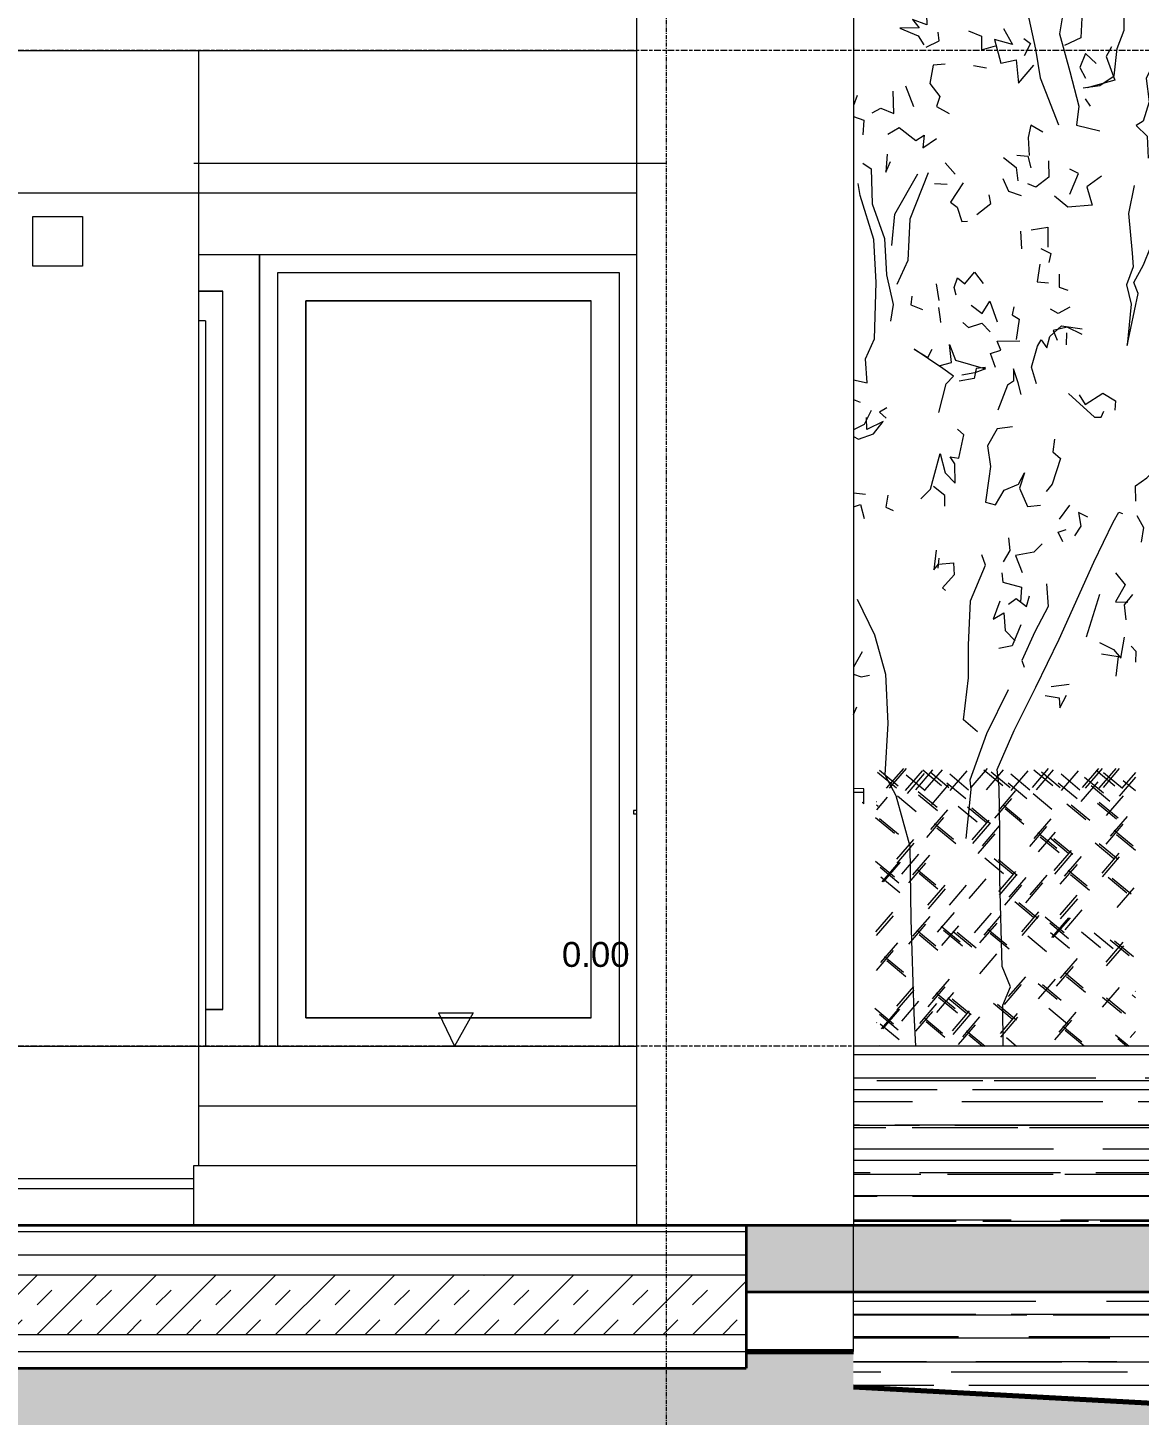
# Model space of a CAD drawing. Header units: millimetres. Extents: x 66 to 27871, y -4540 to 11619.
# Drawn here: x 18332 to 21682, y -1112 to 3068 of the extents above; entities that cross this region are included whole.
import ezdxf

# ---------------------------------------------------------------- set-up
doc = ezdxf.new("R2010")
doc.units = ezdxf.units.MM
for name, pattern in [('Center', [40, 10, -5, 20, -5]), ('Dash', [6, 3, -3]), ('Grid Line', [22.225, 12.7, -3.175, 3.175, -3.175])]:
    doc.linetypes.add(name, pattern=pattern)
for name, color, linetype, lineweight in [('A-AREA', 32, 'Dash', 9), ('A-DETL-THIN', 151, 'Continuous', 9), ('A-DOOR', 31, 'Continuous', 9), ('A-DOOR-FRAM', 31, 'Continuous', 18), ('A-FLOR', 192, 'Continuous', 9), ('A-FLOR-LEVL', 51, 'Continuous', 9), ('A-FLOR-MCUT', 51, 'Continuous', 9), ('A-FLOR-PATT', 8, 'Continuous', 35), ('A-GENM', 13, 'Continuous', 9), ('A-GLAZ', 151, 'Continuous', 9), ('A-WALL', 113, 'Continuous', 9), ('A-WALL-PATT', 111, 'Continuous', 35), ('C-BLDG-PADS', 91, 'Continuous', 9), ('C-TOPO', 7, 'Continuous', 9), ('G-ANNO-DIMS', 111, 'Continuous', 9), ('G-IMPT', 8, 'Continuous', 9), ('S-GRID', 1, 'Continuous', 9), ('S-STRS', 31, 'Continuous', 9)]:
    doc.layers.add(name, color=color, linetype=linetype, lineweight=lineweight)
doc.styles.add('Arial_2', font='arial.ttf', dxfattribs={"height": 75})

# ---------------------------------------------------------------- blocks, each defined once
blk = doc.blocks.new('TREE 7M - Baum_29a_dwg-394111-Coupe AA')
at = {"layer": 'G-IMPT'}
for p, q in [((21181.8, 2954.5), (21221.6, 2947.9)), ((20976.8, 2893.3), (21001.6, 2831)), ((20832, 2863.9), (20820.4, 2833.6)), ((21519, 2854.2), (21533.9, 2831.7)), ((21096.8, 2661.5), (21126.5, 2627.1)), ((21064.8, 2599.2), (21103.2, 2596.6)), ((21323.5, 2455.1), (21327, 2402.1)), ((21069.8, 2297.1), (21077.3, 2246.8)), ((21462.5, 2113.4), (21463.3, 2149.2)), ((20820.4, 1947.9), (20840.6, 1940.4)), ((20857, 1662.2), (20820.4, 1666.2)), ((21471.8, 1629.8), (21440.8, 1587.4)), ((21078.2, 1470.3), (21074.7, 1439.9)), ((21562.1, 1361), (21522, 1232.4)), ((20846.4, 1187.8), (20820.4, 1141.8)), ((21470.2, 1089.2), (21416.1, 1082.5)), ((20820.4, 998.7), (20830.6, 1022.2))]:
    blk.add_line(p, q, dxfattribs=at)
at = {"layer": 'G-IMPT', "flags": 128}
for points in [[(21400.4, 3319.1), (21399.1, 3235.6), (21433.7, 3140.3), (21450.2, 3104.5), (21441.8, 3050.2), (21472.7, 2936.3), (21499.6, 2831.6), (21492.6, 2774.6), (21562.9, 2757.5)], [(21739.9, 3315.5), (21753.6, 3286.4), (21738.7, 3228.1), (21741.1, 3161.8), (21757.1, 3075.7), (21734.2, 3024), (21747.6, 3008.2), (21702.9, 2915.3), (21712, 2845.1), (21693.2, 2786.8), (21672.3, 2773.5), (21705.8, 2741.8), (21708.2, 2675.5)], [(21513.2, 2887.3), (21563.3, 2894), (21606.4, 2923.2), (21615.6, 3005.3), (21635.8, 3061), (21636.1, 3124.6), (21647.4, 3159.1), (21645, 3225.3), (21609, 3243.8)], [(21268.7, 3211.6), (21304.5, 3205), (21331.7, 3160), (21348.6, 3096.4), (21368.6, 3003.7), (21383.2, 2917.6), (21438.4, 2775.9)], [(21473.3, 3144.3), (21481.7, 3116.5), (21530.7, 3108.6), (21508.4, 3098), (21505.4, 3038.3), (21456.9, 3014.4)], [(21040.6, 3108), (21041.1, 3077.5), (20998.6, 3093.4), (21018.8, 3068.2), (20960.7, 3066.8), (21015.2, 3044.4), (21032.9, 3016.6)], [(21039.6, 3009.9), (21078.9, 3028.5), (21075.8, 3055)], [(21166.9, 3059.1), (21206.8, 3043.3), (21206.1, 3002.2), (21248.2, 3014.2)], [(21272.5, 3065.9), (21299.7, 3018.2), (21245.3, 3032.7), (21264.9, 2961.2), (21311, 2971.8), (21317.4, 2901.6), (21364.1, 2956)], [(21333.7, 3035.5), (21353.8, 3020.9), (21334.6, 2983.8)], [(21598.3, 3010.6), (21581.6, 2981.5), (21607.9, 2909.9), (21525.1, 2887.3)], [(20820.4, 3008), (20821.7, 3007), (20820.4, 3004.7)], [(21551.6, 2960.2), (21519.4, 2990.7), (21502.9, 2948.2), (21519.3, 2916.5)], [(21097.2, 2958.3), (21060.3, 2955.6), (21050.6, 2900), (21080.3, 2861.6), (21070.3, 2831.1), (21108.9, 2810)], [(20876.4, 2812.3), (20902.6, 2825.6), (20942.5, 2809.8), (20940, 2877.3)], [(20820.4, 2800.5), (20851.7, 2789.8), (20848.4, 2746)], [(20923.7, 2747.5), (20957.7, 2767.4), (21008.5, 2729), (21033.4, 2744.9), (21030, 2706.5), (21070.5, 2734.4)], [(21391.2, 2753.3), (21355.2, 2774.5), (21346.6, 2737.4), (21350.1, 2683)], [(20922, 2687.8), (20917.7, 2633.5), (20931.7, 2665.3)], [(21272.3, 2677.7), (21311.1, 2647.2), (21315.7, 2607.5)], [(21313.1, 2684.3), (21346.2, 2681.7), (21354.7, 2646)], [(20848.5, 2659.9), (20873.9, 2642.7), (20877, 2538.1), (20914.3, 2433.4), (20920.1, 2323.5), (20940.1, 2234.7), (20931.7, 2184.3)], [(21408.5, 2667.2), (21409.3, 2618.2), (21370.2, 2587.7), (21346.2, 2598.2)], [(21472.2, 2566.6), (21499, 2628.9), (21472.3, 2642.1)], [(20820.4, 2007.4), (20862.1, 1998.8), (20856.9, 2070.3), (20883.7, 2131.3), (20888.8, 2300.9), (20881.4, 2430.7), (20840.9, 2563.2), (20835, 2599)], [(20935.8, 2412.2), (20944.8, 2506.3), (21014.2, 2628.3)], [(21045.8, 2631), (20990, 2491.8), (20984.1, 2367.3), (20951, 2294.3)], [(21150.7, 2600.7), (21113.3, 2542.3), (21133.4, 2527.8), (21147.3, 2484.1), (21164.5, 2485.4)], [(21270.7, 2614.1), (21287.2, 2575.6), (21325.7, 2562.4)], [(21567.8, 2621), (21523.4, 2589.2), (21540.2, 2533.6), (21466.3, 2528.2), (21426.1, 2561.2)], [(21666, 2593.3), (21648.9, 2508.5), (21660.1, 2389.3), (21663.4, 2348.2), (21643.2, 2293.9), (21657.3, 2235.6), (21644.9, 2111), (21678, 2267.4), (21665.5, 2300.5), (21695, 2353.5), (21736.9, 2458.3)], [(21191.9, 2505.3), (21234.9, 2538.5), (21229.2, 2565)], [(21356.4, 2459.1), (21406.5, 2467.1), (21406.2, 2407.5)], [(21385.1, 2403.5), (21415.7, 2387.7), (21409.6, 2361.1)], [(21381.9, 2355.8), (21373.6, 2302.8), (21407.9, 2300.2)], [(21129.8, 2262.8), (21124.2, 2285.3), (21134.3, 2314.4), (21155.7, 2297.2), (21185.5, 2331.7), (21211.2, 2297.3)], [(21440.5, 2325.4), (21439.9, 2287), (21466.4, 2277.7)], [(20996.5, 2259.9), (20992.9, 2233.4), (21028.8, 2218.9)], [(21076.3, 2225.6), (21082.2, 2189.8), (21082.3, 2180.5)], [(21175.2, 2232.3), (21208.7, 2207.2), (21231.9, 2244.3), (21254, 2182.1)], [(21303.5, 2227.2), (21298.6, 2203.3), (21319.9, 2190.1), (21310.4, 2129.1)], [(21472.6, 2226.1), (21437.2, 2207.5), (21414.5, 2220.7)], [(21149.7, 2180.6), (21167.1, 2164.8), (21207.8, 2178.1), (21232.1, 2151.6)], [(21372, 1995.4), (21356.7, 2045.7), (21375.4, 2109.4), (21385.7, 2127.9), (21403.2, 2104.1), (21411.9, 2138.5), (21447.1, 2170.4), (21509.3, 2161.2)], [(21509.6, 2144), (21464.3, 2166.4), (21422.2, 2155.8), (21434.6, 2126.6)], [(21077.5, 1908.9), (21099.9, 1995.1), (21122, 2018.9), (21089.9, 2041.4), (21003.1, 2099.6), (21044.4, 2074.5), (21057.2, 2099.7)], [(21081.8, 2050.7), (21116, 2060), (21109.8, 2114.3), (21127.8, 2066.7), (21218, 2040.3), (21186.5, 2028.3), (21147, 2021.6)], [(21248.4, 2044.3), (21233.1, 2086.7), (21264.7, 2097.3), (21253.7, 2123.8), (21322.3, 2125.2)], [(21218, 2044.2), (21190.3, 2041.6), (21184.2, 2011.1), (21139.4, 2003.1)], [(21326.3, 1963.5), (21316.5, 1998), (21302.6, 2040.4), (21303.2, 2003.3), (21284.9, 1991.3), (21255.8, 1915.8)], [(21468.9, 1966.4), (21546.7, 1894.9), (21566.5, 1894.9), (21575.5, 1913.5)], [(21500.7, 1962.4), (21518.3, 1933.3), (21571.9, 1967.8), (21610.6, 1944), (21608.5, 1916.2)], [(20921.4, 1923.3), (20899.2, 1910), (20919.3, 1891.5)], [(20874, 1915.3), (20852.3, 1872.9), (20820.4, 1856.7)], [(20820.4, 1836.5), (20835.8, 1829.1), (20880.5, 1845.1), (20910.2, 1882.2), (20860.4, 1858.3), (20859.8, 1894.1)], [(21023.7, 1649.2), (21052.3, 1678.3), (21062.2, 1715.5), (21082.2, 1785.7), (21096.4, 1727.4), (21127.3, 1695.7), (21126.3, 1754), (21111.5, 1775.1), (21137.9, 1771.2), (21152.6, 1841.4), (21133.9, 1858.6)], [(21300.2, 1865.5), (21254, 1860.1), (21224.5, 1808.4), (21233.5, 1746.1), (21228.8, 1710.4), (21218.1, 1638.8), (21248.6, 1630.9), (21274.3, 1674.6), (21317.6, 1693.2), (21335.5, 1727.7), (21320.4, 1681.3), (21345.1, 1625.7), (21384.6, 1629.7)], [(21426.3, 1828.5), (21421.6, 1790.1), (21444.4, 1770.2), (21419.3, 1693.4), (21401.1, 1670.8)], [(21671.1, 1642), (21670.3, 1688.4), (21704.3, 1712.3), (21727.7, 1736.1)], [(21095.4, 1626.7), (21096.2, 1658.5), (21061.4, 1686.3)], [(20820.4, 1624.5), (20841.7, 1631.7), (20853, 1589.3)], [(20924.5, 1659.6), (20918.4, 1623.9), (20939.8, 1613.3)], [(21272, 0), (21270.8, 123.1), (21293.6, 178.7), (21268.9, 239.7), (21262, 501.4), (21262, 646.8), (21260, 780.2), (21253.8, 833.2), (21304.7, 951.2), (21369.9, 1081.1), (21440.2, 1225.7), (21544.7, 1457.7), (21603.5, 1578.3), (21620.1, 1608.8), (21630.8, 1604.8)], [(21526.6, 1594.1), (21498.6, 1607.3), (21505.9, 1566.3), (21486.6, 1537.1)], [(21674.5, 1598.3), (21694.9, 1562.5), (21687.7, 1518.8)], [(21451.2, 1519.8), (21437.5, 1549), (21461.1, 1556.9)], [(21287.2, 1531.5), (21291.8, 1493.1), (21271.2, 1458.7)], [(21389.2, 1513.1), (21364.5, 1487.9), (21309.2, 1478.6), (21328.5, 1426.9)], [(21069.9, 1494.2), (21062.9, 1434.6), (21077.2, 1451.8), (21122, 1455.8), (21123.9, 1420.1), (21088.9, 1380.3), (21098.3, 1372.3)], [(21193.8, 947.1), (21152.3, 982.8), (21167.3, 1110.1), (21167, 1208.1), (21172.8, 1341.9), (21218.5, 1449.3), (21207.5, 1479.8)], [(21267.8, 1425.5), (21270.9, 1397.7), (21326.6, 1383.2), (21323.4, 1338.1)], [(21609.9, 1425.9), (21639.6, 1390.2), (21610, 1338.5), (21647.1, 1337.2)], [(21401.8, 1392.6), (21406.8, 1325), (21367.2, 1248.1), (21327.6, 1161.9), (21334.6, 1142.1)], [(20831.9, 1346.8), (20883.8, 1239.6), (20917.3, 1121), (20923.6, 972.4), (20914.6, 816.9), (20948.6, 754.7), (20990.1, 602.6), (20993.2, 381.3), (21002.6, 98.3), (21007.8, 0)], [(21261.3, 1340.7), (21241, 1286.4), (21273.8, 1305), (21277.3, 1252), (21308.2, 1221.5)], [(21287.9, 1331.5), (21311.3, 1348.7), (21342.1, 1324.9), (21350.8, 1356.7)], [(21661.2, 1361.1), (21636.6, 1329.2), (21641.3, 1284.2)], [(21324.5, 1269.2), (21299.2, 1205.6), (21258.4, 1197.6)], [(21561.9, 1216.5), (21604.5, 1195.4), (21626.1, 1168.9), (21636.9, 1232.5)], [(21567.7, 1182.1), (21618, 1174.2), (21611.1, 1114.6)], [(21671.2, 1157), (21672, 1188.8), (21657.2, 1204.7)], [(20820.4, 1120.7), (20843.7, 1112.3), (20868.7, 1117.6)], [(21286.8, 1073.1), (21221.6, 940.5), (21171.1, 801.3), (21174.2, 773.5), (21159.5, 625.1)], [(21398.1, 1056), (21440.4, 1049.4), (21442.3, 1019), (21462.8, 1057.4)]]:
    blk.add_lwpolyline(points, dxfattribs=at)
blk = doc.blocks.new('TREE 7M - TREE 7M-394112-Coupe AA')
blk.add_blockref('TREE 7M - Baum_29a_dwg-394111-Coupe AA', (0, 0))
blk = doc.blocks.new('HEDGE - B_Hecke_Plan_D_02_dwg-399854-Coupe AA')
at = {"layer": 'G-IMPT'}
for p, q in [((20970.9, 836.5), (20919.5, 776.8)), ((20979.2, 836.5), (20927.9, 776.8)), ((21223.5, 836.5), (21174.5, 779.6)), ((21407.7, 836.5), (21358.7, 779.6)), ((21559, 836.5), (21510, 779.6)), ((21569.7, 836.5), (21518.3, 776.8)), ((21611.3, 836.5), (21560, 776.8)), ((21621.5, 836.5), (21572.5, 779.6)), ((20893.1, 825.4), (20950.1, 778.2)), ((20898.7, 831), (20955.6, 783.8)), ((21027.8, 829.6), (20976.5, 769.9)), ((20979.2, 817.1), (21036.2, 769.9)), ((21033.4, 821.2), (20982, 761.5)), ((21058.4, 832.4), (21007, 772.6)), ((21029.1, 832.4), (21086, 785.1)), ((21087.4, 832.4), (21036, 772.6)), ((21051.3, 826.8), (21108.2, 779.6)), ((21162, 829.6), (21110.7, 769.9)), ((21110.7, 819.9), (21167.6, 772.6)), ((21213.2, 832.4), (21270.2, 785.1)), ((21271.6, 832.4), (21220.2, 772.6)), ((21235.5, 826.8), (21292.4, 779.6)), ((21346.2, 829.6), (21294.8, 769.9)), ((21294.8, 819.9), (21351.8, 772.6)), ((21364.5, 832.4), (21421.4, 785.1)), ((21422.8, 832.4), (21371.5, 772.6)), ((21386.7, 826.8), (21443.7, 779.6)), ((21497.5, 829.6), (21446.1, 769.9)), ((21446.1, 819.9), (21503, 772.6)), ((21557.2, 796.3), (21505.8, 736.6)), ((21516.9, 810.1), (21573.9, 762.9)), ((21551.6, 831), (21608.6, 783.8)), ((21573.9, 824), (21630.8, 776.8)), ((21670.6, 810.8), (21621.1, 753.2)), ((21670.6, 824.7), (21629.4, 776.8)), ((21633.6, 800.4), (21670.6, 769.7)), ((20952.9, 754.6), (21009.8, 707.4)), ((21015.3, 767.1), (21072.3, 719.9)), ((21016.7, 757.4), (21073.7, 710.2)), ((21107, 787.9), (21055.6, 728.2)), ((21102.3, 793.5), (21159.3, 746.3)), ((21309.1, 770.1), (21257.8, 710.4)), ((21286.5, 793.5), (21343.4, 746.3)), ((21361.7, 761.5), (21418.7, 714.3)), ((21437.8, 793.5), (21494.7, 746.3)), ((21536.4, 785.1), (21593.3, 737.9)), ((21633.6, 754.6), (21582.2, 694.9)), ((20922.3, 750.4), (20889.4, 712.2)), ((20889.4, 737.4), (20890.4, 736.6)), ((20889.4, 726.9), (20894.5, 722.7)), ((21103.9, 712.2), (21052.6, 652.5)), ((21136, 723), (21192.9, 675.8)), ((21164.5, 720.6), (21221.4, 673.4)), ((21177, 717.8), (21233.9, 670.6)), ((21296.7, 746.5), (21245.3, 686.8)), ((21270.3, 728.4), (21327.2, 681.2)), ((21277.2, 715.9), (21334.1, 668.7)), ((21463.9, 730.3), (21520.8, 683.1)), ((21476.4, 727.5), (21533.3, 680.3)), ((21555.8, 732.4), (21612.7, 685.2)), ((21561.4, 735.2), (21618.3, 688)), ((20886.9, 688.6), (20943.9, 641.4)), ((20899.4, 685.9), (20956.4, 638.7)), ((21091.4, 688.6), (21040.1, 628.9)), ((21065.1, 670.6), (21122, 623.4)), ((21228.9, 681.1), (21177.5, 621.4)), ((21230.3, 670), (21178.9, 610.3)), ((21415.2, 685.1), (21363.8, 625.4)), ((21645.1, 692.2), (21593.7, 632.5)), ((21072, 658.1), (21128.9, 610.9)), ((21247, 639.7), (21195.6, 580)), ((21259.5, 663.3), (21208.1, 603.6)), ((21402.7, 661.5), (21351.3, 601.8)), ((21376.3, 643.4), (21433.2, 596.2)), ((21428.4, 644.7), (21377, 585)), ((21383.3, 630.9), (21440.2, 583.7)), ((21411.8, 628.6), (21468.7, 581.3)), ((21632.6, 668.6), (21581.2, 608.9)), ((21606.2, 650.6), (21663.2, 603.4)), ((21613.2, 638.1), (21670.1, 590.9)), ((21001.5, 622.5), (20950.1, 562.8)), ((21002.8, 611.3), (20951.5, 551.6)), ((21424.3, 625.8), (21481.2, 578.6)), ((21476.2, 589.1), (21424.8, 529.4)), ((21548.6, 612.7), (21605.6, 565.5)), ((21561.1, 610), (21618.1, 562.8)), ((20886.7, 557.2), (20943.7, 510)), ((20957.6, 554.4), (20906.2, 494.7)), ((20961.7, 554.4), (20910.3, 494.7)), ((21016.7, 578), (20965.4, 518.3)), ((21037.6, 551.7), (20986.2, 492)), ((21050.1, 575.3), (20998.7, 515.6)), ((21216.2, 567.8), (21273.1, 520.6)), ((21244.7, 565.4), (21301.7, 518.2)), ((21257.2, 562.7), (21314.2, 515.5)), ((21477.6, 578), (21426.2, 518.3)), ((21494.3, 547.7), (21442.9, 488)), ((21506.8, 571.3), (21455.4, 511.6)), ((21620.2, 581.2), (21568.8, 521.5)), ((21621.6, 570.1), (21570.2, 510.4)), ((20900.6, 539.2), (20957.6, 491.9)), ((20903.4, 510), (20960.3, 462.8)), ((21011.2, 533.6), (21068.2, 486.4)), ((21018.2, 521.1), (21075.1, 473.9)), ((21219.7, 504), (21168.4, 444.3)), ((21309.1, 526), (21257.8, 466.3)), ((21310.5, 514.9), (21259.2, 455.2)), ((21339.7, 508.2), (21288.3, 448.5)), ((21403, 515.4), (21351.6, 455.7)), ((21467.9, 529.7), (21524.8, 482.5)), ((21474.8, 517.2), (21531.8, 470)), ((21587.7, 509), (21644.7, 461.8)), ((21600.2, 506.2), (21657.2, 459)), ((21095.4, 484.6), (21044, 424.9)), ((21096.8, 473.5), (21045.4, 413.8)), ((21160.6, 484.6), (21109.2, 424.9)), ((21327.2, 484.6), (21275.8, 424.9)), ((21390.5, 491.8), (21339.1, 432.1)), ((21665.1, 477.1), (21613.7, 417.4)), ((21306.5, 435.9), (21363.4, 388.7)), ((21319, 433.1), (21375.9, 385.9)), ((21493.9, 454.8), (21442.5, 395.1)), ((21495.3, 443.7), (21443.9, 384)), ((20938.6, 403.7), (20887.3, 344)), ((20940, 392.6), (20888.7, 332.9)), ((21050.2, 390.7), (20998.8, 330.9)), ((21123.8, 403), (21072.4, 343.3)), ((21235.5, 401.1), (21184.1, 341.4)), ((21264.6, 394.5), (21213.3, 334.8)), ((21378.1, 404.3), (21326.7, 344.6)), ((21379.5, 393.2), (21328.1, 333.5)), ((21398.1, 389.6), (21455, 342.4)), ((21468.9, 386.8), (21417.5, 327.1)), ((21473.1, 386.8), (21421.7, 327.1)), ((21509.2, 410.4), (21457.8, 350.7)), ((21037.7, 367), (20986.3, 307.3)), ((21011.3, 349), (21068.3, 301.8)), ((21018.3, 336.5), (21075.2, 289.3)), ((21084.9, 361.4), (21141.8, 314.2)), ((21137, 362.6), (21085.6, 302.9)), ((21091.8, 348.9), (21148.8, 301.7)), ((21120.4, 346.5), (21177.3, 299.3)), ((21132.9, 343.7), (21189.8, 296.5)), ((21252.1, 370.9), (21200.8, 311.2)), ((21225.8, 352.8), (21282.7, 305.6)), ((21232.7, 340.3), (21289.6, 293.1)), ((21412, 371.5), (21468.9, 324.3)), ((21414.7, 342.4), (21471.7, 295.2)), ((21507.7, 344), (21564.6, 296.8)), ((21546.2, 341.2), (21603.2, 294)), ((20953, 311.6), (20901.6, 251.9)), ((21345.6, 332.1), (21402.5, 284.9)), ((21632.5, 313), (21581.1, 253.3)), ((21633.9, 301.9), (21582.5, 242.2)), ((21594.6, 320.4), (21651.6, 273.2)), ((21607.1, 317.6), (21664.1, 270.4)), ((20940.5, 288), (20889.1, 228.3)), ((20914.1, 269.9), (20971.1, 222.7)), ((20921.1, 257.5), (20978, 210.2)), ((21251.8, 278), (21200.4, 218.3)), ((21494.9, 264), (21443.5, 204.3)), ((21338.5, 209.1), (21287.1, 149.4)), ((21482.4, 240.4), (21431, 180.7)), ((21456, 222.4), (21512.9, 175.2)), ((21462.9, 209.9), (21519.9, 162.7)), ((21001.5, 179.7), (20950.1, 120)), ((21002.8, 168.6), (20951.5, 108.9)), ((21096.1, 178.3), (21044.7, 118.6)), ((21108.6, 201.9), (21057.2, 142.2)), ((21326, 185.5), (21274.6, 125.8)), ((21428.4, 201.9), (21377, 142.2)), ((21377.2, 188.3), (21434.2, 141.1)), ((21389.7, 185.5), (21446.6, 138.3)), ((21621.1, 176.9), (21569.7, 117.2)), ((21016.7, 135.3), (20965.4, 75.6)), ((21071.1, 128.1), (21019.7, 68.4)), ((21069.7, 160.3), (21126.7, 113.1)), ((21121.8, 161.5), (21070.4, 101.8)), ((21076.7, 147.8), (21133.6, 100.6)), ((21105.2, 145.4), (21162.2, 98.2)), ((21117.7, 142.6), (21174.7, 95.4)), ((21242, 129.6), (21299, 82.4)), ((21254.5, 126.8), (21311.5, 79.6)), ((21570.9, 147.9), (21627.8, 100.7)), ((21583.4, 145.1), (21640.3, 97.9)), ((21659.9, 154.7), (21670.6, 145.9)), ((21669.7, 165.8), (21670.6, 165)), ((20884.6, 114.5), (20941.6, 67.2)), ((20898.5, 96.4), (20955.5, 49.2)), ((20955.5, 111.7), (20904.1, 52)), ((20959.6, 111.7), (20908.2, 52)), ((21058.6, 104.5), (21007.3, 44.8)), ((21032.2, 86.4), (21089.2, 39.2)), ((21169.6, 105.9), (21118.2, 46.2)), ((21171, 94.8), (21119.6, 35.1)), ((21200.2, 88.1), (21148.8, 28.4)), ((21313.6, 98), (21262.3, 38.3)), ((21315, 86.9), (21263.6, 27.2)), ((21409, 114.5), (21465.9, 67.2)), ((21490.5, 102), (21439.1, 42.3)), ((20890.4, 71.4), (20889.4, 70.3)), ((20901.3, 67.2), (20958.2, 20)), ((21039.2, 73.9), (21096.1, 26.7)), ((21187.7, 64.5), (21136.3, 4.8)), ((21161.3, 46.5), (21217.4, 0)), ((21478, 78.4), (21426.6, 18.7)), ((21451.6, 60.3), (21508.6, 13.1)), ((21458.6, 47.8), (21515.5, 0.6)), ((21670.6, 44.5), (21654.4, 25.6)), ((20898.7, 2), (20897, 0)), ((21168.3, 34), (21209.2, 0)), ((21281.2, 25.8), (21312.3, 0)), ((21610, 33.9), (21650.9, 0)), ((21616.9, 22.8), (21644.4, 0))]:
    blk.add_line(p, q, dxfattribs=at)
blk = doc.blocks.new('HEDGE - HEDGE-399856-Coupe AA')
blk.add_blockref('HEDGE - B_Hecke_Plan_D_02_dwg-399854-Coupe AA', (0, 0))
blk = doc.blocks.new('WIN_DOUBLE OPEN__SYM - 1130 x 1685-676181-Coupe AA')
at = {"layer": 'A-GLAZ'}
for p, q in [((20851.3, 775), (20820.4, 776.2)), ((20820.4, 765), (20850.4, 765)), ((20850.4, 765), (20850.4, 732.4)), ((20851.3, 730), (20851.3, 775)), ((20847.9, 734.8), (20847.2, 734.1)), ((20847.2, 734.1), (20851.3, 730)), ((20850.4, 732.4), (20847.9, 734.8)), ((20167.4, 710), (20157.4, 710)), ((20157.4, 710), (20157.4, 700)), ((20157.4, 700), (20167.4, 700))]:
    blk.add_line(p, q, dxfattribs=at)
blk = doc.blocks.new('EXT_DOOR_2-3_1-3 - 2500 x 2385-683703-Coupe AA')
at = {"layer": 'A-DOOR'}
for p, q in [((19029.9, 0), (19029.9, 2385)), ((19029.9, 2385), (19029.9, 0)), ((19084.9, 2330), (19084.9, 0)), ((20114.9, 2330), (19084.9, 2330)), ((20114.9, 0), (20114.9, 2330)), ((18847.4, 2275), (18919.9, 2275)), ((18919.9, 2275), (18847.4, 2275)), ((18919.9, 110), (18919.9, 2275)), ((18919.9, 110), (18919.9, 2275)), ((19169.9, 85), (19169.9, 2245)), ((19169.9, 2245), (20029.9, 2245)), ((19169.9, 2245), (19169.9, 85)), ((20029.9, 2245), (19169.9, 2245)), ((20029.9, 85), (20029.9, 2245)), ((20029.9, 85), (20029.9, 2245)), ((18867.4, 110), (18919.9, 110)), ((18919.9, 110), (18867.4, 110)), ((19169.9, 85), (20029.9, 85)), ((20029.9, 85), (19169.9, 85))]:
    blk.add_line(p, q, dxfattribs=at)
blk = doc.blocks.new('DOOR_SIMPLE _U-CASING - 885 x 2135-733885-Coupe AA')
at = {"layer": 'A-DOOR-FRAM', "lineweight": 9}
for q in [(18847.4, 2185), (18867.4, 0)]:
    blk.add_line((18867.4, 2185), q, dxfattribs=at)
blk = doc.blocks.new('DOOR_EMPTY - 3000 x 5660-747103-Coupe AA')
at = {"layer": 'A-DOOR'}
blk.add_line((20820.4, 5120), (20820.4, -540), dxfattribs=at)
blk = doc.blocks.new('Cotes d_élévation - OKFFB-441809-Coupe AA')
at = {"layer": 'G-ANNO-DIMS'}
for p, q in [((18150.8, -440), (18199.6, -540)), ((18150.8, -440), (18255, -440)), ((18255, -440), (18199.6, -540)), ((18241.2, -540), (18163, -540))]:
    blk.add_line(p, q, dxfattribs=at)

msp = doc.modelspace()

# ---------------------------------------------------------------- hatches: boundary and pattern name
at = {"layer": 'A-FLOR-PATT', "lineweight": 9}
msp.add_hatch(color=256, dxfattribs=at).paths.add_polyline_path([(23380.576, -740), (24320.354, -740), (24320.354, -540), (20497.354, -540), (20497.354, -740), (21541.934, -740)])
h = msp.add_hatch(dxfattribs=at)
h.set_pattern_fill('FP1_2', color=256, style=0, pattern_type=2)
h.set_pattern_definition([(45, (10277.59, 3800), (-89.8026, 89.8026), []), (45, (10367.39, 3800), (-89.8026, 89.8026), [63.5, -63.5])])
h.paths.add_polyline_path([(19703.291, -870), (20497.354, -870), (20497.354, -690), (15347.354, -690), (15347.354, -870), (18783.97, -870)])
at = {"layer": 'A-WALL-PATT', "lineweight": 9}
h = msp.add_hatch(dxfattribs=at)
h.set_pattern_fill('FP1_5', color=256, style=0, pattern_type=2)
h.set_pattern_definition([(0, (10277.59, 3800), (233.75, 106.25), [1593.75, -212.5, 531.25, -106.25]), (0, (10418.9, 3853.12), (-106.25, 141.312), [318.75, -35.062, 637.5, -79.688]), (0, (10330.716, 3890.31), (552.5, 71.188), [850, -148.75, 425, -106.25])])
h.paths.add_polyline_path([(24120.354, -1100), (24120.354, -740), (20820.354, -740), (20820.355, -1027.995), (22154.992, -1100), (23380.576, -1100)])
h.paths.add_polyline_path([(24120.354, -540), (24120.354, 0), (20820.354, 0), (20820.354, -540), (23380.576, -540)])
at = {"layer": 'C-TOPO'}
for points in [[(15303.634, -3000), (20820.354, -3000), (20820.354, -920.16), (20497.354, -920.16), (20497.354, -970), (14592.354, -970), (14592.354, -920.16), (14392.354, -920.16), (14392.354, -3000)], [(26028.544, -3000), (27583.655, -3000), (27583.655, -1239.073), (26323.183, -1179.205), (26028.544, -1125.316), (24320.354, -1100), (22154.991, -1100), (20820.354, -1027.995), (20820.354, -3000), (24320.354, -3000)]]:
    msp.add_hatch(color=10, dxfattribs=at).paths.add_polyline_path(points)

# ---------------------------------------------------------------- linework, layer by layer
at = {"layer": 'A-AREA'}
msp.add_line((18847.354, 0), (20167.354, 0), dxfattribs=at)
at = {"layer": 'A-DETL-THIN'}
msp.add_line((18832.354, 2660), (20257.354, 2660), dxfattribs=at)
at = {"layer": 'A-FLOR'}
for p, q in [((20167.354, 2570), (14702.354, 2570)), ((18847.354, -360), (18847.354, 0)), ((18832.354, -430), (15347.354, -430))]:
    msp.add_line(p, q, dxfattribs=at)
at = {"layer": 'A-FLOR', "lineweight": 35}
for p, q in [((24320.354, -540), (15347.354, -540)), ((20497.354, -540), (20497.354, -970)), ((20497.354, -740), (24320.354, -740)), ((14592.354, -970), (20497.354, -970))]:
    msp.add_line(p, q, dxfattribs=at)
at = {"layer": 'A-FLOR-LEVL', "linetype": 'Center'}
for p, q in [((24734.922, 3000), (65.92, 3000)), ((24734.922, 0), (65.92, 0))]:
    msp.add_line(p, q, dxfattribs=at)
at = {"layer": 'A-FLOR-MCUT'}
for p, q in [((20497.354, -560), (15347.354, -560)), ((20497.354, -630), (15347.354, -630)), ((20497.354, -690), (15347.354, -690)), ((20497.354, -870), (14592.354, -870))]:
    msp.add_line(p, q, dxfattribs=at)
at = {"layer": 'A-WALL'}
for p, q in [((20167.354, -540), (20167.354, 5120)), ((20820.354, 5120), (20820.354, -540)), ((14822.354, 3000), (20167.354, 3000)), ((18847.354, 0), (18847.354, 3000)), ((18347.354, 2500), (18497.354, 2500)), ((18347.354, 2350), (18347.354, 2500)), ((18497.354, 2500), (18497.354, 2350)), ((18847.354, 2385), (20167.354, 2385)), ((18497.354, 2350), (18347.354, 2350)), ((14847.354, 0), (18847.354, 0)), ((24120.354, 0), (20820.354, 0)), ((18832.354, -400), (15347.354, -400))]:
    msp.add_line(p, q, dxfattribs=at)
at = {"layer": 'C-BLDG-PADS', "lineweight": 18}
for p, q in [((20820.354, -920), (20820.354, -540)), ((14392.354, -920), (20820.354, -920))]:
    msp.add_line(p, q, dxfattribs=at)
at = {"layer": 'C-TOPO', "lineweight": 70}
for p, q in [((20497.354, -920.16), (20820.354, -920.16)), ((22154.991, -1100), (20820.354, -1027.995))]:
    msp.add_line(p, q, dxfattribs=at)
at = {"layer": 'C-TOPO'}
for p, q in [((20820.355, -920.16), (20497.354, -920.16)), ((20820.355, -1027.995), (22154.992, -1100))]:
    msp.add_line(p, q, dxfattribs=at)
at = {"layer": 'S-GRID', "linetype": 'Grid Line'}
msp.add_line((20257.354, -2344.8), (20257.354, 11268.549), dxfattribs=at)
at = {"layer": 'S-STRS'}
for p, q in [((18847.354, 0), (20167.354, 0)), ((18847.354, -180), (20167.354, -180)), ((18832.354, -360), (20167.354, -360)), ((18832.354, -540), (18832.354, -360))]:
    msp.add_line(p, q, dxfattribs=at)

# ---------------------------------------------------------------- block references
at = {"layer": 'A-DOOR'}
for name in ['DOOR_EMPTY - 3000 x 5660-747103-Coupe AA', 'EXT_DOOR_2-3_1-3 - 2500 x 2385-683703-Coupe AA', 'DOOR_SIMPLE _U-CASING - 885 x 2135-733885-Coupe AA']:
    msp.add_blockref(name, (0, 0), dxfattribs=at)
at = {"layer": 'A-GENM'}
for name in ['TREE 7M - TREE 7M-394112-Coupe AA', 'HEDGE - HEDGE-399856-Coupe AA']:
    msp.add_blockref(name, (0, 0), dxfattribs=at)
at = {"layer": 'A-GLAZ'}
msp.add_blockref('WIN_DOUBLE OPEN__SYM - 1130 x 1685-676181-Coupe AA', (0, 0), dxfattribs=at)
at = {"layer": 'G-ANNO-DIMS'}
msp.add_blockref('Cotes d_élévation - OKFFB-441809-Coupe AA', (1418.832, 540), dxfattribs=at)

# ---------------------------------------------------------------- texts
at = {"layer": 'G-ANNO-DIMS', "insert": (19941.823, 313.743), "char_height": 75, "width": 244.24401, "attachment_point": 1, "line_spacing_factor": 0.941778, "style": 'Arial_2'}
msp.add_mtext('0.00', dxfattribs=at)

doc.saveas('drawing.dxf')
